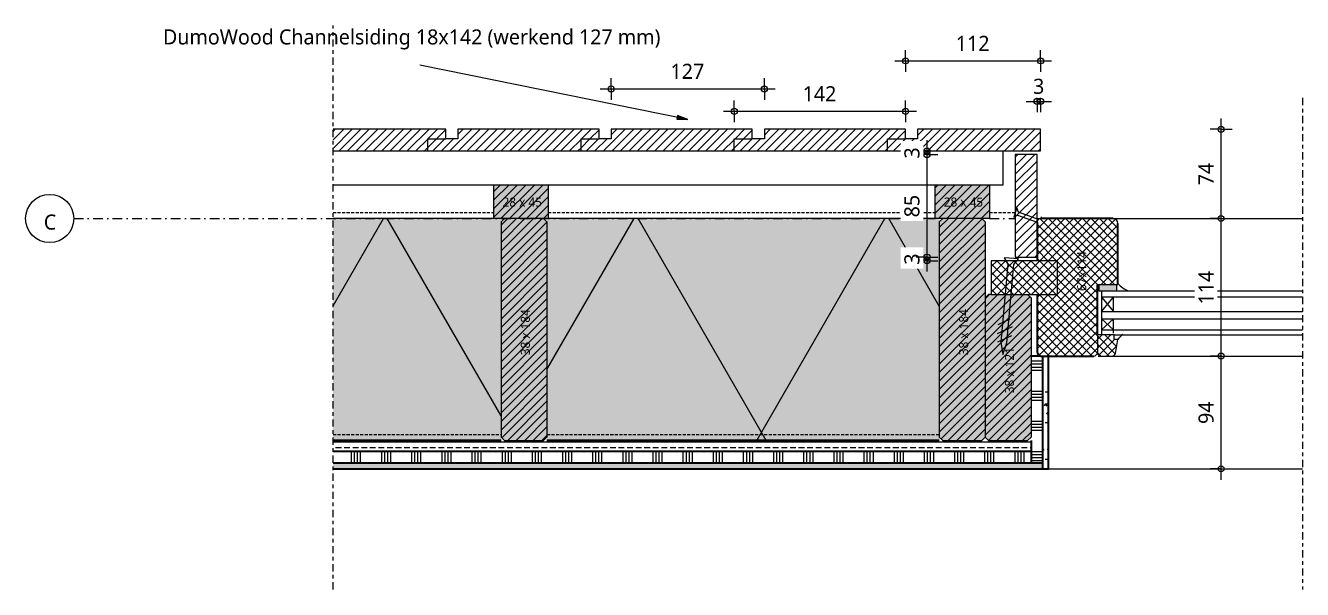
# Model space of a CAD drawing. Header units: millimetres. Extents: x 2927 to 18500, y -7154 to 6447.
# Drawn here: x 3915 to 4973, y -672 to -204 of the extents above; entities that cross this region are included whole.
import ezdxf

# ---------------------------------------------------------------- set-up
doc = ezdxf.new("R2010")
doc.units = ezdxf.units.MM
for name, pattern in [('MV_center', [15, 6, -3, 3, -3]), ('MV_hidden', [3.75, 2.5, -1.25]), ('MV_stramien', [16, 8, -4, 0, -4])]:
    doc.linetypes.add(name, pattern=pattern)
for name, color, linetype, lineweight in [('A-ANNO-DIMS', 211, 'Continuous', 13), ('A-ANNO-DIMS-5', 211, 'Continuous', 13), ('A-ANNO-NOTE', 131, 'Continuous', 18), ('A-DETL', 90, 'Continuous', 13), ('A-DETL-GENF', 92, 'Continuous', 18), ('A-DETL-MEDM', 33, 'Continuous', 18), ('G-ANNO-TEXT', 231, 'Continuous', 13)]:
    doc.layers.add(name, color=color, linetype=linetype, lineweight=lineweight)
doc.styles.add('Segoe UI', font='segoeui.ttf', dxfattribs={"height": 7.5})
doc.styles.add('Segoe UI_3', font='segoeui.ttf', dxfattribs={"height": 12.5})
doc.dimstyles.new('2_5_mm', dxfattribs={"dimscale": 304.8, "dimtxt": 13.092049, "dimasz": 0.016404, "dimexe": 0.029528, "dimexo": 0.0625, "dimgap": 0.014764, "dimtad": 1, "dimdec": 0, "dimzin": 0, "dimdsep": 46, "dimtxsty": 'Segoe UI_3', "dimblk1": 'DOTBLANK', "dimblk2": 'DOTBLANK', "dimsah": 1, "dimcen": 0.09, "dimdle": 0.029528, "dimazin": 0, "dimtfac": 1, "dimtdec": 4, "dimtix": 1, "dimtmove": 0, "dimatfit": 3, "dimfxl": 0.029528, "dimfxlon": 1, "dimtvp": 1, "dimtfill": 1, "dimtolj": 1, "dimtzin": 0, "dimarcsym": 2})
doc.dimstyles.new('2_5_mm_controle', dxfattribs={"dimscale": 304.8, "dimtxt": 13.092049, "dimasz": 0.016404, "dimexe": 0.029528, "dimexo": 0.0625, "dimgap": 0.008202, "dimtad": 1, "dimdec": 0, "dimzin": 0, "dimdsep": 46, "dimtxsty": 'Segoe UI_3', "dimblk1": 'DOTBLANK', "dimblk2": 'DOTBLANK', "dimsah": 1, "dimcen": 0.09, "dimdle": 0.029528, "dimazin": 0, "dimtfac": 1, "dimtdec": 4, "dimtix": 1, "dimtmove": 0, "dimatfit": 3, "dimfxl": 0.029528, "dimfxlon": 1, "dimtvp": 1, "dimtfill": 1, "dimtolj": 1, "dimtzin": 0, "dimarcsym": 2})
doc.dimstyles.new('2_5_mm_zonder_komma', dxfattribs={"dimscale": 304.8, "dimtxt": 13.092049, "dimasz": 0.016404, "dimexe": 0.029528, "dimexo": 0.0625, "dimgap": 0.008202, "dimtad": 1, "dimdec": 0, "dimdsep": 46, "dimtxsty": 'Segoe UI_3', "dimblk1": 'DOTBLANK', "dimblk2": 'DOTBLANK', "dimsah": 1, "dimcen": 0.09, "dimdle": 0.029528, "dimazin": 0, "dimtfac": 1, "dimtdec": 4, "dimtix": 1, "dimtmove": 0, "dimatfit": 3, "dimfxl": 0.029528, "dimfxlon": 1, "dimtvp": 1, "dimtfill": 1, "dimtolj": 1, "dimtzin": 0, "dimarcsym": 2})
pattern_1 = [(0, (0, 0), (20.32, 5.08), [1.676, -13.564, 1.676, -13.564, -81.28]), (0, (0, 0), (20.32, 5.08), [-30.48, 1.676, -28.804, 1.676, -13.564, -35.56]), (0, (0, 0), (20.32, 5.08), [-76.2, 1.676, -8.484, 1.676, -23.724]), (120, (7.62, 2.54), (-14.559409, 15.057636), [1.676, -13.564, 1.676, -13.564, -81.28]), (120, (7.62, 2.54), (-14.559409, 15.057636), [-30.48, 1.676, -28.804, 1.676, -13.564, -35.56]), (120, (7.62, 2.54), (-14.559409, 15.057636), [-76.2, 1.676, -8.484, 1.676, -23.724]), (240, (10.16, 12.7), (-5.760591, -20.137636), [1.676, -13.564, 1.676, -13.564, -81.28]), (240, (10.16, 12.7), (-5.760591, -20.137636), [-30.48, 1.676, -28.804, 1.676, -13.564, -35.56]), (240, (10.16, 12.7), (-5.760591, -20.137636), [-76.2, 1.676, -8.484, 1.676, -23.724])]
pattern_2 = [(45, (0, 0), (-3.535534, 3.535534), [])]
pattern_3 = [(120, (0, 0), (-11.2583, -6.5), [])]
pattern_4 = [(120, (7.5, 0), (-11.2583, -6.5), [])]
pattern_5 = [(45, (0, 0), (-3.535534, 3.535534), []), (135, (0, 0), (-3.535534, -3.535534), [])]

# ---------------------------------------------------------------- blocks, each defined once
blk = doc.blocks.new('42 isolatie - Type 1-V149-Details Domera')
at = {"layer": 'A-DETL-GENF'}
h = blk.add_hatch(color=256, dxfattribs=at)
h.paths.add_polyline_path([(217.1, -184.8), (217.1, -0.8), (77.8, -0.8), (77.8, -184.8)])
h.paths.add_polyline_path([(255.1, -184.8), (580.3, -184.8), (580.3, -0.8), (255.1, -0.8), (255.1, -182)])
at = {"layer": 'A-DETL-GENF', "lineweight": 13}
h = blk.add_hatch(dxfattribs=at)
h.set_pattern_fill('FP_11', color=256, style=0, pattern_type=2)
h.set_pattern_definition([(300, (-2126.39, -181.76), (-155.885, -90), []), (240, (-2126.39, -181.76), (-155.885, 90), [])])
h.paths.add_polyline_path([(217.1, -184.8), (217.1, -0.8), (77.8, -0.8), (77.8, -184.8)])
h.paths.add_polyline_path([(255.1, -184.8), (580.3, -184.8), (580.3, -0.8), (255.1, -0.8), (255.1, -182)])
at = {"layer": 'A-DETL-GENF'}
for p, q in [((211.1, -0.8), (77.8, -0.8)), ((211.1, -0.8), (77.8, -0.8)), ((576.8, -0.8), (256.1, -0.8)), ((576.8, -0.8), (256.1, -0.8)), ((77.8, -184.8), (217.1, -184.8)), ((255.1, -184.8), (580.3, -184.8))]:
    blk.add_line(p, q, dxfattribs=at)
blk = doc.blocks.new('00 hout_rechthoekig_sls - SLS 38x184-V150-Details Domera')
at = {"layer": 'A-DETL-GENF'}
blk.add_hatch(color=256, dxfattribs=at).paths.add_polyline_path([(184, -2.8), (181.2, 0), (2.8, 0), (0, -2.8), (0, -35.2), (2.8, -38), (181.2, -38), (184, -35.2)])
at = {"layer": 'A-DETL-MEDM', "lineweight": 13}
h = blk.add_hatch(dxfattribs=at)
h.set_pattern_fill('FP_194', color=256, style=0, pattern_type=2)
h.set_pattern_definition([(135, (-364.406, -4346.953), (-3.535534, -3.535534), [])])
h.paths.add_polyline_path([(184, -2.8), (181.2, 0), (2.8, 0), (0, -2.8), (0, -35.2), (2.8, -38), (181.2, -38), (184, -35.2)])
at = {"layer": 'A-DETL-MEDM'}
for p, q in [((0, -2.8), (2.8, 0)), ((2.8, 0), (0, -2.8)), ((2.8, 0), (181.2, 0)), ((181.2, 0), (184, -2.8)), ((181.2, 0), (184, -2.8)), ((184, -35.2), (184, -2.8)), ((2.8, -38), (0, -35.2)), ((0, -35.2), (2.8, -38)), ((2.8, -38), (181.2, -38)), ((184, -35.2), (181.2, -38)), ((181.2, -38), (184, -35.2))]:
    blk.add_line(p, q, dxfattribs=at)
blk = doc.blocks.new('00 hout_rechthoekig_sls - SLS 38x121-V151-Details Domera')
at = {"layer": 'A-DETL-GENF'}
blk.add_hatch(color=256, dxfattribs=at).paths.add_polyline_path([(121, -35.2), (121, -2.8), (118.2, 0), (2.8, 0), (0, -2.8), (0, -35.2), (2.8, -38), (118.2, -38)])
at = {"layer": 'A-DETL-MEDM', "lineweight": 13}
h = blk.add_hatch(dxfattribs=at)
h.set_pattern_fill('FP_195', color=256, style=0, pattern_type=2)
h.set_pattern_definition([(135, (-427.406, -4748.203), (-3.535534, -3.535534), [])])
h.paths.add_polyline_path([(121, -35.2), (121, -2.8), (118.2, 0), (2.8, 0), (0, -2.8), (0, -35.2), (2.8, -38), (118.2, -38)])
at = {"layer": 'A-DETL-MEDM'}
for p, q in [((0, -2.8), (2.8, 0)), ((2.8, 0), (0, -2.8)), ((2.8, 0), (118.2, 0)), ((118.2, 0), (121, -2.8)), ((118.2, 0), (121, -2.8)), ((121, -35.2), (121, -2.8)), ((0, -33), (0, -35.2)), ((2.8, -38), (0, -35.2)), ((0, -35.2), (2.8, -38)), ((121, -35.2), (118.2, -38)), ((118.2, -38), (121, -35.2))]:
    blk.add_line(p, q, dxfattribs=at)
blk = doc.blocks.new('00 hout_rechthoekig_sls - Vuren Gewolmaniseerd 28x45-V152-Details Domera')
at = {"layer": 'A-DETL-GENF', "lineweight": 13}
blk.add_hatch(color=256, dxfattribs=at).paths.add_polyline_path([(0, -28), (45, -28), (45, 0), (0, 0)])
at = {"layer": 'A-DETL-MEDM', "lineweight": 13}
h = blk.add_hatch(dxfattribs=at)
h.set_pattern_fill('FP_196', color=256, style=0, pattern_type=2)
h.set_pattern_definition([(45, (-4302.953, 336.406), (-3.535534, 3.535534), [])])
h.paths.add_polyline_path([(0, -28), (45, -28), (45, 0), (0, 0)])
at = {"layer": 'A-DETL-MEDM'}
for p, q in [((0, 0), (45, 0)), ((0, -28), (0, 0)), ((45, 0), (45, -28)), ((45, 0), (45, -28)), ((45, 0), (45, -28)), ((45, -28), (0, -28)), ((45, -28), (0, -28))]:
    blk.add_line(p, q, dxfattribs=at)
blk = doc.blocks.new('NLRS_00_DI_maskeer - Type 1-4234582-Details Domera')
at = {"layer": 'A-DETL-GENF', "linetype": 'MV_center'}
blk.add_line((367.5, 0), (-100, 0), dxfattribs=at)
blk = doc.blocks.new('00 hout_rechthoekig_sls - SLS 38x184-V153-Details Domera')
at = {"layer": 'A-DETL-GENF'}
blk.add_hatch(color=256, dxfattribs=at).paths.add_polyline_path([(184, -2.8), (181.2, 0), (2.8, 0), (0, -2.8), (0, -35.2), (2.8, -38), (181.2, -38), (184, -35.2)])
at = {"layer": 'A-DETL-MEDM', "lineweight": 13}
h = blk.add_hatch(dxfattribs=at)
h.set_pattern_fill('FP_197', color=256, style=0, pattern_type=2)
h.set_pattern_definition([(135, (-364.406, -4710.203), (-3.535534, -3.535534), [])])
h.paths.add_polyline_path([(184, -2.8), (181.2, 0), (2.8, 0), (0, -2.8), (0, -35.2), (2.8, -38), (181.2, -38), (184, -35.2)])
at = {"layer": 'A-DETL-MEDM'}
for p, q in [((0, -2.8), (2.8, 0)), ((2.8, 0), (0, -2.8)), ((2.8, 0), (181.2, 0)), ((181.2, 0), (184, -2.8)), ((181.2, 0), (184, -2.8)), ((184, -35.2), (184, -2.8)), ((2.8, -38), (0, -35.2)), ((0, -35.2), (2.8, -38)), ((2.8, -38), (181.2, -38)), ((184, -35.2), (181.2, -38)), ((181.2, -38), (184, -35.2))]:
    blk.add_line(p, q, dxfattribs=at)
blk = doc.blocks.new('00 hout_rechthoekig_sls - Vuren Gewolmaniseerd 28x45-V154-Details Domera')
at = {"layer": 'A-DETL-GENF', "lineweight": 13}
blk.add_hatch(color=256, dxfattribs=at).paths.add_polyline_path([(0, -28), (45, -28), (45, 0), (0, 0)])
at = {"layer": 'A-DETL-MEDM', "lineweight": 13}
h = blk.add_hatch(dxfattribs=at)
h.set_pattern_fill('FP_198', color=256, style=0, pattern_type=2)
h.set_pattern_definition([(45, (-4668.703, 336.406), (-3.535534, 3.535534), [])])
h.paths.add_polyline_path([(0, -28), (45, -28), (45, 0), (0, 0)])
at = {"layer": 'A-DETL-MEDM'}
for p, q in [((0, 0), (45, 0)), ((0, -28), (0, 0)), ((45, 0), (45, -28)), ((45, 0), (45, -28)), ((45, 0), (45, -28)), ((45, -28), (0, -28)), ((45, -28), (0, -28))]:
    blk.add_line(p, q, dxfattribs=at)
blk = doc.blocks.new('28 schroef - 2_5_0x40-3236124-Details Domera')
at = {"layer": 'A-DETL-GENF', "lineweight": 13}
h = blk.add_hatch(dxfattribs=at)
h.set_pattern_fill('FP_90', color=256, style=0, pattern_type=2)
h.set_pattern_definition(pattern_3)
h.paths.add_polyline_path([(20.6, -4), (20, -2.3), (20, -4)])
h.paths.add_polyline_path([(20, 1.3), (20.2, 1.6), (20.7, 2.1), (21.4, 2.5), (25.6, 4), (20, 4), (20, 1.4)])
h = blk.add_hatch(dxfattribs=at)
h.set_pattern_fill('FP_91', color=256, style=0, pattern_type=2)
h.set_pattern_definition(pattern_4)
h.paths.add_polyline_path([(20.6, -4), (20, -2.3), (20, -4)])
h.paths.add_polyline_path([(20, 1.3), (20.2, 1.6), (20.7, 2.1), (21.4, 2.5), (25.6, 4), (20, 4), (20, 1.4)])
for p, q in [((0, 4), (0, -4)), ((2.5, 1.2), (0, 4)), ((20, 1.2), (2.5, 1.2)), ((0, -4), (2.5, -1.3)), ((2.5, -1.3), (19.6, -1.3))]:
    blk.add_line(p, q, dxfattribs=at)
blk = doc.blocks.new('31 dubbel_glas1 - Type 1-3238030-Details Domera')
at = {"layer": 'A-DETL-GENF', "lineweight": 13}
for p, q in [((0, 0), (0, -36.2)), ((166.8, 0), (0, 0)), ((166.8, -5), (0, -5)), ((0, -5), (10, -17)), ((0, -17), (10, -5)), ((10, -17), (10, -5)), ((0, -17), (166.8, -17)), ((0, -23), (166.8, -23)), ((0, -23), (10, -32.2)), ((0, -32.2), (10, -23)), ((10, -35), (10, -23)), ((0, -32.2), (166.8, -32.2)), ((10.8, -36.2), (166.8, -36.2))]:
    blk.add_line(p, q, dxfattribs=at)
blk = doc.blocks.new('NLRS_00_DI_maskeer - Type 1-4234597-Details Domera')
at = {"layer": 'A-DETL-GENF', "linetype": 'MV_center'}
blk.add_line((-100, 0), (307.5, 0), dxfattribs=at)
blk = doc.blocks.new('28 schroef - 5_0x80-3186763-Details Domera')
at = {"layer": 'A-DETL-GENF', "lineweight": 13}
h = blk.add_hatch(dxfattribs=at)
h.set_pattern_fill('FP_90', color=256, style=0, pattern_type=2)
h.set_pattern_definition(pattern_3)
h.paths.add_polyline_path([(70, -6), (70, 6), (50, 6), (50, -6)])
h = blk.add_hatch(dxfattribs=at)
h.set_pattern_fill('FP_91', color=256, style=0, pattern_type=2)
h.set_pattern_definition(pattern_4)
h.paths.add_polyline_path([(70, -6), (70, 6), (50, 6), (50, -6)])
for p, q in [((0, 6), (0, -6)), ((5, 2.5), (0, 6)), ((70, 2.5), (5, 2.5)), ((80, 0), (70, 2.5)), ((0, -6), (5, -2.5)), ((5, -2.5), (70, -2.5)), ((70, -2.5), (80, 0))]:
    blk.add_line(p, q, dxfattribs=at)
blk = doc.blocks.new('DIMBLOCK192-Details Domera')
at = {"layer": 'A-ANNO-DIMS-5'}
for p, q in [((4662, -396.4), (4653, -396.4)), ((4662, -399.4), (4653, -399.4)), ((4662, -408.4), (4662, -396.4)), ((4662, -396.4), (4671, -396.4)), ((4662, -399.4), (4671, -399.4))]:
    blk.add_line(p, q, dxfattribs=at)
for centre in [(4662, -396.4), (4662, -399.4)]:
    blk.add_circle(centre, 2.5, dxfattribs=at)
at = {"layer": 'A-ANNO-DIMS-5', "color": 0, "insert": (4643.2, -402.7), "char_height": 12.5, "width": 11.426, "attachment_point": 1, "rotation": 90, "line_spacing_factor": 1.142579, "style": 'Segoe UI_3', "bg_fill": 3, "box_fill_scale": 1.25, "bg_fill_color": 9, "bg_fill_true_color": 13158600, "bg_fill_transparency": 0}
blk.add_mtext('3', dxfattribs=at)
blk = doc.blocks.new('_DotBlank')
at = {"color": 0, "linetype": 'ByBlock', "lineweight": -2}
blk.add_line((-0.5, 0), (-1, 0), dxfattribs=at)
blk.add_circle((0, 0), 0.5, dxfattribs=at)
blk = doc.blocks.new('DIMBLOCK193-Details Domera')
at = {"layer": 'A-ANNO-DIMS-5'}
for p, q in [((4662, -311.4), (4653, -311.4)), ((4662, -396.4), (4662, -311.4)), ((4662, -311.4), (4671, -311.4)), ((4662, -396.4), (4653, -396.4)), ((4662, -396.4), (4671, -396.4))]:
    blk.add_line(p, q, dxfattribs=at)
for centre in [(4662, -311.4), (4662, -396.4)]:
    blk.add_circle(centre, 2.5, dxfattribs=at)
at = {"layer": 'A-ANNO-DIMS-5', "color": 0, "insert": (4643.2, -363.4), "char_height": 12.5, "width": 22.852, "attachment_point": 1, "rotation": 90, "line_spacing_factor": 1.142579, "style": 'Segoe UI_3', "bg_fill": 3, "box_fill_scale": 1.25, "bg_fill_color": 9, "bg_fill_true_color": 13158600, "bg_fill_transparency": 0}
blk.add_mtext('85', dxfattribs=at)
blk = doc.blocks.new('DIMBLOCK194-Details Domera')
at = {"layer": 'A-ANNO-DIMS-5'}
for p, q in [((4662, -311.4), (4662, -299.4)), ((4662, -308.4), (4653, -308.4)), ((4662, -311.4), (4653, -311.4)), ((4662, -308.4), (4671, -308.4)), ((4662, -311.4), (4671, -311.4))]:
    blk.add_line(p, q, dxfattribs=at)
for centre in [(4662, -308.4), (4662, -311.4)]:
    blk.add_circle(centre, 2.5, dxfattribs=at)
at = {"layer": 'A-ANNO-DIMS-5', "color": 0, "insert": (4643.2, -314.7), "char_height": 12.5, "width": 11.426, "attachment_point": 1, "rotation": 90, "line_spacing_factor": 1.142579, "style": 'Segoe UI_3', "bg_fill": 3, "box_fill_scale": 1.25, "bg_fill_color": 9, "bg_fill_true_color": 13158600, "bg_fill_transparency": 0}
blk.add_mtext('3', dxfattribs=at)
blk = doc.blocks.new('DIMBLOCK197-Details Domera')
at = {"layer": 'A-ANNO-DIMS-5'}
for p, q in [((4905.8, -478.4), (4896.8, -478.4)), ((4905.8, -580.9), (4905.8, -478.4)), ((4905.8, -478.4), (4914.8, -478.4)), ((4905.8, -571.9), (4896.8, -571.9)), ((4905.8, -571.9), (4914.8, -571.9))]:
    blk.add_line(p, q, dxfattribs=at)
for centre in [(4905.8, -478.4), (4905.8, -571.9)]:
    blk.add_circle(centre, 2.5, dxfattribs=at)
at = {"layer": 'A-ANNO-DIMS-5', "color": 0, "insert": (4887, -534.7), "char_height": 12.5, "width": 22.852, "attachment_point": 1, "rotation": 90, "line_spacing_factor": 1.142579, "style": 'Segoe UI_3', "bg_fill": 3, "box_fill_scale": 1.25, "bg_fill_color": 9, "bg_fill_true_color": 13158600, "bg_fill_transparency": 0}
blk.add_mtext('94', dxfattribs=at)
blk = doc.blocks.new('DIMBLOCK198-Details Domera')
at = {"layer": 'A-ANNO-DIMS-5'}
for p, q in [((4905.8, -478.4), (4905.8, -355.4)), ((4905.8, -364.4), (4896.8, -364.4)), ((4905.8, -364.4), (4914.8, -364.4)), ((4905.8, -478.4), (4896.8, -478.4)), ((4905.8, -478.4), (4914.8, -478.4))]:
    blk.add_line(p, q, dxfattribs=at)
for centre in [(4905.8, -364.4), (4905.8, -478.4)]:
    blk.add_circle(centre, 2.5, dxfattribs=at)
at = {"layer": 'A-ANNO-DIMS-5', "color": 0, "insert": (4887, -435.7), "char_height": 12.5, "width": 34.277, "attachment_point": 1, "rotation": 90, "line_spacing_factor": 1.142579, "style": 'Segoe UI_3', "bg_fill": 3, "box_fill_scale": 1.25, "bg_fill_color": 9, "bg_fill_true_color": 13158600, "bg_fill_transparency": 0}
blk.add_mtext('114', dxfattribs=at)
blk = doc.blocks.new('DIMBLOCK199-Details Domera')
at = {"layer": 'A-ANNO-DIMS-5'}
for p, q in [((4753.2, -267.3), (4753.2, -258.3)), ((4756.2, -267.3), (4756.2, -258.3)), ((4744.2, -267.3), (4765.2, -267.3)), ((4753.2, -267.3), (4753.2, -276.3)), ((4756.2, -267.3), (4756.2, -276.3))]:
    blk.add_line(p, q, dxfattribs=at)
for centre in [(4753.2, -267.3), (4756.2, -267.3)]:
    blk.add_circle(centre, 2.5, dxfattribs=at)
at = {"layer": 'A-ANNO-DIMS-5', "color": 0, "insert": (4749.9, -248.5), "char_height": 12.5, "width": 11.426, "attachment_point": 1, "line_spacing_factor": 1.142579, "style": 'Segoe UI_3', "bg_fill": 3, "box_fill_scale": 1.25, "bg_fill_color": 9, "bg_fill_true_color": 13158600, "bg_fill_transparency": 0}
blk.add_mtext('3', dxfattribs=at)
blk = doc.blocks.new('DIMBLOCK224-Details Domera')
at = {"layer": 'A-ANNO-DIMS-5'}
for p, q in [((4905.8, -373.4), (4905.8, -281.4)), ((4905.8, -290.4), (4896.8, -290.4)), ((4905.8, -290.4), (4914.8, -290.4)), ((4905.8, -364.4), (4896.8, -364.4)), ((4905.8, -364.4), (4914.8, -364.4))]:
    blk.add_line(p, q, dxfattribs=at)
for centre in [(4905.8, -290.4), (4905.8, -364.4)]:
    blk.add_circle(centre, 2.5, dxfattribs=at)
at = {"layer": 'A-ANNO-DIMS-5', "color": 0, "insert": (4887, -336.9), "char_height": 12.5, "width": 22.852, "attachment_point": 1, "rotation": 90, "line_spacing_factor": 1.142579, "style": 'Segoe UI_3', "bg_fill": 3, "box_fill_scale": 1.25, "bg_fill_color": 9, "bg_fill_true_color": 13158600, "bg_fill_transparency": 0}
blk.add_mtext('74', dxfattribs=at)
blk = doc.blocks.new('DIMBLOCK230-Details Domera')
at = {"layer": 'A-ANNO-DIMS-5'}
for p, q in [((4644.2, -233.7), (4644.2, -224.7)), ((4756.2, -233.7), (4756.2, -224.7)), ((4635.2, -233.7), (4765.2, -233.7)), ((4644.2, -233.7), (4644.2, -242.7)), ((4756.2, -233.7), (4756.2, -242.7))]:
    blk.add_line(p, q, dxfattribs=at)
for centre in [(4644.2, -233.7), (4756.2, -233.7)]:
    blk.add_circle(centre, 2.5, dxfattribs=at)
at = {"layer": 'A-ANNO-DIMS-5', "color": 0, "insert": (4685.9, -212.9), "char_height": 12.5, "width": 34.277, "attachment_point": 1, "line_spacing_factor": 1.142579, "style": 'Segoe UI_3', "bg_fill": 3, "box_fill_scale": 1.25, "bg_fill_color": 9, "bg_fill_true_color": 13158600, "bg_fill_transparency": 0}
blk.add_mtext('112', dxfattribs=at)
blk = doc.blocks.new('DIMBLOCK231-Details Domera')
at = {"layer": 'A-ANNO-DIMS-5'}
for p, q in [((4502.2, -275.5), (4502.2, -266.5)), ((4644.2, -275.5), (4644.2, -266.5)), ((4493.2, -275.5), (4653.2, -275.5)), ((4502.2, -275.5), (4502.2, -284.5)), ((4644.2, -275.5), (4644.2, -284.5))]:
    blk.add_line(p, q, dxfattribs=at)
for centre in [(4502.2, -275.5), (4644.2, -275.5)]:
    blk.add_circle(centre, 2.5, dxfattribs=at)
at = {"layer": 'A-ANNO-DIMS-5', "color": 0, "insert": (4558.9, -254.7), "char_height": 12.5, "width": 34.277, "attachment_point": 1, "line_spacing_factor": 1.142579, "style": 'Segoe UI_3', "bg_fill": 3, "box_fill_scale": 1.25, "bg_fill_color": 9, "bg_fill_true_color": 13158600, "bg_fill_transparency": 0}
blk.add_mtext('142', dxfattribs=at)
blk = doc.blocks.new('DIMBLOCK232-Details Domera')
at = {"layer": 'A-ANNO-DIMS-5'}
for p, q in [((4400.2, -257), (4400.2, -248)), ((4527.2, -257), (4527.2, -248)), ((4391.2, -257), (4536.2, -257)), ((4400.2, -257), (4400.2, -266)), ((4527.2, -257), (4527.2, -266))]:
    blk.add_line(p, q, dxfattribs=at)
for centre in [(4400.2, -257), (4527.2, -257)]:
    blk.add_circle(centre, 2.5, dxfattribs=at)
at = {"layer": 'A-ANNO-DIMS-5', "color": 0, "insert": (4449.4, -236.1), "char_height": 12.5, "width": 34.277, "attachment_point": 1, "line_spacing_factor": 1.142579, "style": 'Segoe UI_3', "bg_fill": 3, "box_fill_scale": 1.25, "bg_fill_color": 9, "bg_fill_true_color": 13158600, "bg_fill_transparency": 0}
blk.add_mtext('127', dxfattribs=at)

msp = doc.modelspace()

# ---------------------------------------------------------------- hatches: boundary and pattern name
at = {"layer": 'A-DETL-GENF', "lineweight": 13}
h = msp.add_hatch(dxfattribs=at)
h.set_pattern_fill('FP_10', color=250, style=0, pattern_type=2)
h.set_pattern_definition(pattern_2)
h.paths.add_polyline_path([(4248.2, -308.4), (4248.2, -298.4), (4263.2, -298.4), (4263.2, -290.4), (4169.7, -290.4), (4169.7, -308.4)])
h = msp.add_hatch(dxfattribs=at)
h.set_pattern_fill('FP_10', color=250, style=0, pattern_type=2)
h.set_pattern_definition(pattern_2)
h.paths.add_polyline_path([(4375.2, -308.4), (4375.2, -298.4), (4390.2, -298.4), (4390.2, -290.4), (4273.2, -290.4), (4273.2, -298.4), (4248.2, -298.4), (4248.2, -308.4)])
h = msp.add_hatch(dxfattribs=at)
h.set_pattern_fill('FP_10', color=250, style=0, pattern_type=2)
h.set_pattern_definition(pattern_2)
h.paths.add_polyline_path([(4375.2, -308.4), (4502.2, -308.4), (4502.2, -298.4), (4517.2, -298.4), (4517.2, -290.4), (4400.2, -290.4), (4400.2, -298.4), (4375.2, -298.4), (4375.2, -307.7)])
h = msp.add_hatch(dxfattribs=at)
h.set_pattern_fill('FP_10', color=250, style=0, pattern_type=2)
h.set_pattern_definition(pattern_2)
h.paths.add_polyline_path([(4629.2, -308.4), (4629.2, -298.4), (4644.2, -298.4), (4644.2, -290.4), (4527.2, -290.4), (4527.2, -298.4), (4502.2, -298.4), (4502.2, -308.4)])
h = msp.add_hatch(dxfattribs=at)
h.set_pattern_fill('FP_10', color=250, style=0, pattern_type=2)
h.set_pattern_definition(pattern_2)
h.paths.add_polyline_path([(4756.2, -308.4), (4756.2, -290.4), (4654.2, -290.4), (4654.2, -298.4), (4629.2, -298.4), (4629.2, -308.4), (4652.1, -308.4)])
h = msp.add_hatch(dxfattribs=at)
h.set_pattern_fill('FP_10', color=250, style=0, pattern_type=2)
h.set_pattern_definition(pattern_2)
h.paths.add_polyline_path([(4735.2, -396.4), (4753.2, -396.4), (4753.2, -311.4), (4735.2, -311.4), (4735.2, -367.4)])
h = msp.add_hatch(dxfattribs=at)
h.set_pattern_fill('FP_12', color=250, style=0, pattern_type=2)
h.set_pattern_definition(pattern_5)
h.paths.add_polyline_path([(4756.2, -478.4), (4800.2, -478.4), (4801, -478.3), (4801.7, -478), (4802.3, -477.5), (4802.8, -476.9), (4803.1, -476.2), (4803.2, -475.4), (4803.2, -419.4), (4819.5, -419.4), (4819.7, -419.3), (4819.9, -419.1), (4820.1, -418.9), (4820.2, -418.7), (4820.2, -418.4), (4820.2, -368.4), (4820.1, -367.4), (4819.7, -366.4), (4819, -365.6), (4818.2, -364.9), (4817.2, -364.5), (4816.2, -364.4), (4756.2, -364.4), (4755.4, -364.5), (4754.7, -364.8), (4754.1, -365.3), (4753.6, -365.9), (4753.3, -366.6), (4753.2, -367.4), (4753.2, -399.4), (4770.2, -399.4), (4770.2, -427.4), (4753.2, -427.4), (4753.2, -475.4), (4753.3, -476.2), (4753.6, -476.9), (4754.1, -477.5), (4754.7, -478), (4755.4, -478.3)])
h = msp.add_hatch(dxfattribs=at)
h.set_pattern_fill('FP_12', color=250, style=0, pattern_type=2)
h.set_pattern_definition(pattern_5)
h.paths.add_polyline_path([(4715.2, -427.4), (4770.2, -427.4), (4770.2, -399.4), (4715.2, -399.4)])
at = {"layer": 'A-DETL-GENF'}
msp.add_hatch(color=7, dxfattribs=at).paths.add_polyline_path([(4819.4, -424.4), (4819.4, -419.4), (4804.3, -419.4), (4804.3, -424.4)])
at = {"layer": 'A-DETL-GENF', "lineweight": 13}
h = msp.add_hatch(dxfattribs=at)
h.set_pattern_fill('FP_12', color=250, style=0, pattern_type=2)
h.set_pattern_definition(pattern_5)
h.paths.add_polyline_path([(4815.3, -478.4), (4815.9, -478.3), (4816.5, -478.1), (4817.1, -477.8), (4817.6, -477.3), (4817.9, -476.8), (4818.2, -476.2), (4820.2, -464.7), (4817.2, -464.7), (4817.2, -460.7), (4803.2, -460.7), (4803.2, -475.4), (4803.3, -476.2), (4803.6, -476.9), (4804.1, -477.5), (4804.7, -478), (4805.4, -478.3), (4806.2, -478.4)])
h = msp.add_hatch(dxfattribs=at)
h.set_pattern_fill('FP_144', color=253, style=0, pattern_type=2)
h.set_pattern_definition([(0, (0, 10), (0, 25), []), (0, (0, 12.5), (0, 25), []), (0, (0, 15), (0, 25), []), (0, (0, 17.5), (0, 25), [])])
h.paths.add_polyline_path([(4757.7, -566.9), (4757.7, -478.4), (4748.2, -478.4), (4748.2, -566.9)])
h = msp.add_hatch(dxfattribs=at)
h.set_pattern_fill('FP_5', color=253, style=0, pattern_type=2)
h.set_pattern_definition(pattern_1)
h.paths.add_polyline_path([(4757.7, -571.9), (4762.7, -571.9), (4762.7, -478.4), (4757.7, -478.4), (4757.7, -545.3)])
h = msp.add_hatch(dxfattribs=at)
h.set_pattern_fill('FP_4', color=250, style=0, pattern_type=2)
h.set_pattern_definition([(0, (0, 0), (0, 9.476), []), (0, (0, 4.738), (0, 9.476), [4.738, -2.369])])
h.paths.add_polyline_path([(4347, -557.4), (4748.2, -557.4), (4748.2, -548.4), (4169.7, -548.4), (4169.7, -557.4), (4344.1, -557.4)])
h = msp.add_hatch(dxfattribs=at)
h.set_pattern_fill('FP_6', color=253, style=0, pattern_type=2)
h.set_pattern_definition([(90, (10, 0), (-25, 1e-15), []), (90, (12.5, 0), (-25, 1e-15), []), (90, (15, 0), (-25, 1e-15), []), (90, (17.5, 0), (-25, 1e-15), [])])
h.paths.add_polyline_path([(4169.7, -566.9), (4748.2, -566.9), (4748.2, -557.4), (4169.7, -557.4)])
h = msp.add_hatch(dxfattribs=at)
h.set_pattern_fill('FP_5', color=253, style=0, pattern_type=2)
h.set_pattern_definition(pattern_1)
h.paths.add_polyline_path([(4169.7, -571.9), (4757.7, -571.9), (4757.7, -566.9), (4169.7, -566.9)])
at = {"layer": 'G-ANNO-TEXT'}
msp.add_hatch(color=7, dxfattribs=at).paths.add_polyline_path([(4463.8, -282.3), (4455.3, -279), (4454.7, -282.1)])

# ---------------------------------------------------------------- linework, layer by layer
at = {"layer": 'A-DETL', "lineweight": 18}
for p, q in [((4263.2, -290.4), (4169.7, -290.4)), ((4263.2, -298.4), (4263.2, -290.4)), ((4390.2, -290.4), (4273.2, -290.4)), ((4273.2, -290.4), (4273.2, -298.4)), ((4390.2, -298.4), (4390.2, -290.4)), ((4517.2, -290.4), (4400.2, -290.4)), ((4400.2, -290.4), (4400.2, -298.4)), ((4517.2, -298.4), (4517.2, -290.4)), ((4644.2, -290.4), (4527.2, -290.4)), ((4527.2, -290.4), (4527.2, -298.4)), ((4644.2, -298.4), (4644.2, -290.4)), ((4756.2, -290.4), (4654.2, -290.4)), ((4654.2, -290.4), (4654.2, -298.4)), ((4756.2, -308.4), (4756.2, -290.4)), ((4248.2, -308.4), (4248.2, -298.4)), ((4248.2, -298.4), (4263.2, -298.4)), ((4273.2, -298.4), (4263.2, -298.4)), ((4375.2, -308.4), (4375.2, -298.4)), ((4375.2, -298.4), (4390.2, -298.4)), ((4400.2, -298.4), (4390.2, -298.4)), ((4502.2, -308.4), (4502.2, -298.4)), ((4502.2, -298.4), (4517.2, -298.4)), ((4527.2, -298.4), (4517.2, -298.4)), ((4629.2, -308.4), (4629.2, -298.4)), ((4629.2, -298.4), (4644.2, -298.4)), ((4654.2, -298.4), (4644.2, -298.4)), ((4169.7, -308.4), (4248.2, -308.4)), ((4248.2, -308.4), (4375.2, -308.4)), ((4375.2, -308.4), (4502.2, -308.4)), ((4502.2, -308.4), (4629.2, -308.4)), ((4629.2, -308.4), (4756.2, -308.4)), ((4725.2, -336.4), (4725.2, -308.4)), ((4735.2, -311.4), (4735.2, -396.4)), ((4753.2, -311.4), (4735.2, -311.4)), ((4753.2, -367.4), (4753.2, -311.4)), ((4169.7, -336.4), (4668.7, -336.4)), ((4713.7, -336.4), (4725.2, -336.4)), ((4816.2, -364.4), (4973.2, -364.4)), ((4770.2, -399.4), (4715.2, -399.4)), ((4715.2, -399.4), (4715.2, -427.4)), ((4735.2, -396.4), (4753.2, -396.4)), ((4770.2, -427.4), (4770.2, -399.4)), ((4819.4, -419.4), (4804.3, -419.4)), ((4804.3, -419.4), (4804.3, -424.4)), ((4819.4, -424.4), (4819.4, -419.4)), ((4715.2, -427.4), (4770.2, -427.4)), ((4804.3, -424.4), (4819.4, -424.4)), ((4817.2, -460.7), (4803.2, -460.7)), ((4803.2, -460.7), (4803.2, -475.4)), ((4817.2, -464.7), (4817.2, -460.7)), ((4820.2, -464.7), (4817.2, -464.7)), ((4818.2, -476.2), (4820.2, -464.7)), ((4803.9, -478.4), (4806.2, -478.4)), ((4806.2, -478.4), (4815.3, -478.4)), ((4815.3, -478.4), (4973.2, -478.4)), ((4762.7, -571.9), (4973.2, -571.9))]:
    msp.add_line(p, q, dxfattribs=at)
at = {"layer": 'A-DETL', "linetype": 'MV_hidden', "lineweight": 18}
for p, q in [((4169.7, -359.4), (4303, -359.4)), ((4348, -359.4), (4668.7, -359.4)), ((4713.7, -359.4), (4735.2, -359.4)), ((4169.7, -543.4), (4309, -543.4)), ((4347, -543.4), (4672.2, -543.4))]:
    msp.add_line(p, q, dxfattribs=at)
at = {"layer": 'A-DETL', "linetype": 'MV_stramien', "lineweight": 18}
for p, q in [((3954.8, -364.4), (4668.7, -364.4)), ((4713.7, -364.4), (4735.2, -364.4)), ((4753.2, -364.4), (4754.7, -364.4)), ((4754.7, -364.4), (4756.2, -364.4)), ((4756.2, -364.4), (4760.6, -364.4)), ((4760.6, -364.4), (4789.7, -364.4)), ((4816.2, -364.4), (4973.2, -364.4))]:
    msp.add_line(p, q, dxfattribs=at)
at = {"layer": 'A-DETL', "lineweight": 25}
for p, q in [((4756.2, -478.4), (4748.2, -478.4)), ((4757.7, -478.4), (4757.7, -571.9)), ((4762.7, -571.9), (4762.7, -478.4)), ((4309, -548.4), (4169.7, -548.4)), ((4672.2, -548.4), (4347, -548.4)), ((4748.2, -548.4), (4748.2, -566.9)), ((4748.2, -557.4), (4169.7, -557.4)), ((4169.7, -566.9), (4748.2, -566.9)), ((4748.2, -566.9), (4757.7, -566.9)), ((4169.7, -571.9), (4757.7, -571.9)), ((4757.7, -571.9), (4762.7, -571.9))]:
    msp.add_line(p, q, dxfattribs=at)
at = {"layer": 'A-DETL', "lineweight": 18}
msp.add_circle((3934.8, -364.4), 20, dxfattribs=at)
for centre, radius, start, end in [((4756.2, -367.4), 3, 90, 180), ((4816.2, -368.4), 4, 360, 90), ((4819.2, -418.4), 1, 278.975, 0), ((4837.6, -402.8), 23.3, 221.9021, 248.0979), ((4830.4, -470.8), 11.9, 121.247, 148.753), ((4756.2, -475.4), 3, 180, 270), ((4800.2, -475.4), 3, 270, 360), ((4806.2, -475.4), 3, 180, 270), ((4815.3, -475.4), 3, 270, 345.1242)]:
    msp.add_arc(centre, radius, start, end, dxfattribs=at)
at = {"layer": 'A-DETL-MEDM', "lineweight": 25}
for p, q in [((4753.2, -367.4), (4753.2, -399.4)), ((4816.2, -364.4), (4756.2, -364.4)), ((4820.2, -418.4), (4820.2, -368.4)), ((4803.2, -460.7), (4803.2, -419.4)), ((4803.2, -419.4), (4804.3, -419.4)), ((4753.2, -427.4), (4753.2, -475.4)), ((4756.2, -478.4), (4800.2, -478.4))]:
    msp.add_line(p, q, dxfattribs=at)
at = {"layer": 'G-ANNO-TEXT', "color": 250}
for p, q in [((4463.8, -282.3), (4241.7, -237.3)), ((4455.3, -279), (4454.7, -282.1)), ((4454.7, -282.1), (4463.8, -282.3)), ((4463.8, -282.3), (4455.3, -279))]:
    msp.add_line(p, q, dxfattribs=at)

# ---------------------------------------------------------------- block references
at = {"layer": 'A-DETL-GENF', "linetype": 'MV_center'}
for name, p, rotation in [('NLRS_00_DI_maskeer - Type 1-4234582-Details Domera', (4169.7, -304.4), 269.9999999999996), ('NLRS_00_DI_maskeer - Type 1-4234597-Details Domera', (4973.2, -364.4), 270)]:
    msp.add_blockref(name, p, dxfattribs=dict(at, rotation=rotation))
at = {"layer": 'A-DETL-GENF', "lineweight": 13}
for name, p, rotation in [('28 schroef - 2_5_0x40-3236124-Details Domera', (4735.2, -359.4), 340.0000000000003), ('28 schroef - 5_0x80-3186763-Details Domera', (4731.8, -397.4), 264.9999999999998)]:
    msp.add_blockref(name, p, dxfattribs=dict(at, rotation=rotation))
at = {"layer": 'A-DETL-GENF'}
msp.add_blockref('42 isolatie - Type 1-V149-Details Domera', (4091.9, -363.6), dxfattribs=at)
at = {"layer": 'A-DETL-GENF', "lineweight": 13}
msp.add_blockref('31 dubbel_glas1 - Type 1-3238030-Details Domera', (4806.5, -424.5), dxfattribs=at)
at = {"layer": 'A-DETL-MEDM', "lineweight": 13}
for name, p in [('00 hout_rechthoekig_sls - Vuren Gewolmaniseerd 28x45-V152-Details Domera', (4303, -336.4)), ('00 hout_rechthoekig_sls - Vuren Gewolmaniseerd 28x45-V154-Details Domera', (4668.7, -336.4))]:
    msp.add_blockref(name, p, dxfattribs=at)
at = {"layer": 'A-DETL-MEDM', "rotation": 270.0000000000002}
for name, p in [('00 hout_rechthoekig_sls - SLS 38x184-V150-Details Domera', (4347, -364.4)), ('00 hout_rechthoekig_sls - SLS 38x184-V153-Details Domera', (4710.2, -364.4)), ('00 hout_rechthoekig_sls - SLS 38x121-V151-Details Domera', (4748.2, -427.4))]:
    msp.add_blockref(name, p, dxfattribs=at)

# ---------------------------------------------------------------- texts
at = {"layer": 'A-ANNO-NOTE', "lineweight": 13, "char_height": 7.5, "width": 40.485, "attachment_point": 1, "style": 'Segoe UI'}
for insert in [(4310.2, -347), (4675.9, -347)]:
    msp.add_mtext('28 x 45', dxfattribs=dict(at, insert=insert))
at = {"layer": 'A-ANNO-NOTE', "lineweight": 13, "char_height": 7.5, "width": 47.3, "attachment_point": 1, "rotation": 90, "style": 'Segoe UI'}
for s, insert in [('38 x 184', (4325.3, -477.7)), ('38 x 184', (4688.6, -477.7)), ('38 x 121', (4726.6, -509.2))]:
    msp.add_mtext(s, dxfattribs=dict(at, insert=insert))
at = {"layer": 'G-ANNO-TEXT', "color": 7, "char_height": 12.5, "attachment_point": 1, "style": 'Segoe UI_3'}
for s, insert, width in [('DumoWood Channelsiding 18x142 (werkend 127 mm) ', (4028.7, -207.6), 515.886), ('C', (3929.9, -361.1), 13.228)]:
    msp.add_mtext(s, dxfattribs=dict(at, insert=insert, width=width))
at = {"layer": 'G-ANNO-TEXT', "color": 8, "insert": (4786.5, -424.5), "char_height": 7.5, "width": 40.084, "attachment_point": 1, "rotation": 90, "style": 'Segoe UI'}
msp.add_mtext('67x114', dxfattribs=at)

# ---------------------------------------------------------------- dimensions: what is measured, and where the dimension line sits
at = {"layer": 'A-ANNO-DIMS'}
for base, p1, p2, dimstyle, override, picture, middle in [((4644.2, -275.5), (4502.2, -284.5), (4644.2, -284.5), '2_5_mm', {"dimpost": '<>', "dimfxl": 142}, 'DIMBLOCK231-Details Domera', (4573.2, -264.6)), ((4756.2, -267.3), (4753.2, -276.3), (4756.2, -276.3), '2_5_mm_controle', {"dimpost": '<>', "dimfxl": 3}, 'DIMBLOCK199-Details Domera', (4754.7, -258.4))]:
    dim = msp.add_linear_dim(base=base, p1=p1, p2=p2, dimstyle=dimstyle, override=override, dxfattribs=at)
    dim.commit()
    dim.dimension.update_dxf_attribs({"geometry": picture, "text_midpoint": middle})

# ---------------------------------------------------------------- next in the draw order: dimensions: what is measured, and where the dimension line sits
for base, p1, p2, override, picture, middle in [((4756.2, -233.7), (4644.2, -242.7), (4756.2, -242.7), {"dimpost": '<>', "dimfxl": 112}, 'DIMBLOCK230-Details Domera', (4700.2, -222.8)), ((4527.2, -257), (4400.2, -266), (4527.2, -266), {"dimpost": '<>', "dimfxl": 127}, 'DIMBLOCK232-Details Domera', (4463.7, -246.1))]:
    dim = msp.add_linear_dim(base=base, p1=p1, p2=p2, dimstyle='2_5_mm', override=override, dxfattribs=at)
    dim.commit()
    dim.dimension.update_dxf_attribs({"geometry": picture, "text_midpoint": middle})
for base, p1, p2, override, picture, middle in [((4662, -396.4), (4671, -399.4), (4671, -396.4), {"dimpost": '<>', "dimfxl": 3}, 'DIMBLOCK192-Details Domera', (4653, -397.9)), ((4905.7711382, -478.4055428), (4896.7711382, -571.9055428), (4896.7711382, -478.4055428), {"dimpost": '<>', "dimfxl": 93.5}, 'DIMBLOCK197-Details Domera', (4896.8075748, -525.1555428))]:
    dim = msp.add_linear_dim(base=base, p1=p1, p2=p2, angle=90, dimstyle='2_5_mm_controle', override=override, dxfattribs=at)
    dim.commit()
    dim.dimension.update_dxf_attribs({"geometry": picture, "text_midpoint": middle})

# ---------------------------------------------------------------- next in the draw order: dimensions: what is measured, and where the dimension line sits
for base, p1, p2, override, picture, middle in [((4662, -311.4), (4671, -396.4), (4671, -311.4), {"dimpost": '<>', "dimfxl": 85}, 'DIMBLOCK193-Details Domera', (4653, -353.9)), ((4905.8, -364.4), (4896.8, -478.4), (4896.8, -364.4), {"dimpost": '<>', "dimfxl": 114}, 'DIMBLOCK198-Details Domera', (4896.9, -421.4))]:
    dim = msp.add_linear_dim(base=base, p1=p1, p2=p2, angle=90, dimstyle='2_5_mm_controle', override=override, dxfattribs=at)
    dim.commit()
    dim.dimension.update_dxf_attribs({"geometry": picture, "text_midpoint": middle})

# ---------------------------------------------------------------- next in the draw order: dimensions: what is measured, and where the dimension line sits
for base, p1, p2, dimstyle, override, picture, middle in [((4905.8, -290.4), (4896.8, -364.4), (4896.8, -290.4), '2_5_mm_zonder_komma', {"dimpost": '<>', "dimfxl": 74}, 'DIMBLOCK224-Details Domera', (4897, -327.4)), ((4662, -308.4), (4671, -311.4), (4653, -308.4), '2_5_mm_controle', {"dimpost": '<>', "dimfxl": 18.248288}, 'DIMBLOCK194-Details Domera', (4653, -309.9))]:
    dim = msp.add_linear_dim(base=base, p1=p1, p2=p2, angle=90, dimstyle=dimstyle, override=override, dxfattribs=at)
    dim.commit()
    dim.dimension.update_dxf_attribs({"geometry": picture, "text_midpoint": middle})

doc.saveas('drawing.dxf')
